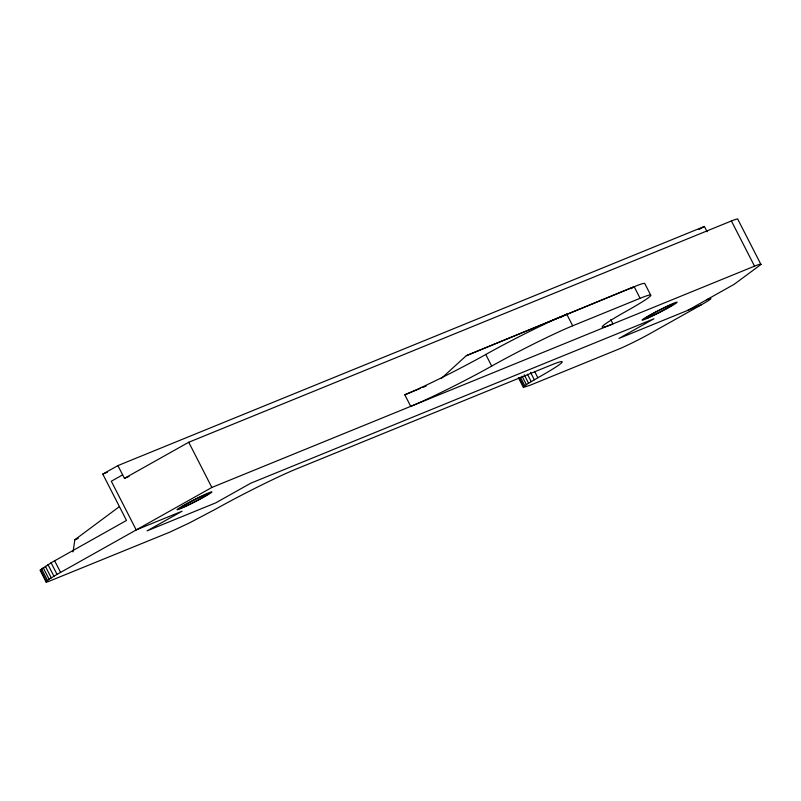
<?xml version="1.0" encoding="UTF-8"?>
<svg xmlns="http://www.w3.org/2000/svg" width="801" height="801" viewBox="0 0 801 801"><rect width="100%" height="100%" fill="white"/><g stroke="black" fill="none" stroke-linecap="round" stroke-linejoin="round"><path stroke-width="1.2" d="M73.031 551.919L74.863 539.734L119.289 506.723M706.632 299.774A26.083 1.502 -27.1 0 1 701.205 304.881L651.083 333.016A26.083 1.502 -27.1 0 1 618.692 349.126L529.711 385.411L523.403 387.404L526.377 384.6L537.851 377.742A65.191 3.755 -27.1 0 0 551.418 364.946L296.6 468.865A65.191 3.755 -27.1 0 0 215.619 509.146L189.637 522.823L169.912 532.104L48.16 581.646L46.118 582.037L40.05 570.192L51.114 562.793L126.498 520.45L102.778 474.092L117.907 465.601L704.399 226.433L707.123 231.749M117.907 465.601L124.435 478.347L188.736 442.262L731.403 220.966A39.119 2.253 -27.1 0 1 737.821 219.294L760.95 264.49A39.119 2.253 -27.1 0 0 754.532 266.152L211.854 487.459L57.041 574.387L49.101 579.233L46.118 582.037M441.191 378.573L466.282 355.694L634.172 286.708A65.191 3.755 -27.1 0 1 644.695 283.394L650.622 294.978M760.95 264.49L734.056 284.375L687.719 310.387M631.028 288.75L634.172 286.708L640.099 298.302A65.191 3.755 -27.1 0 1 626.532 311.088A65.191 3.755 -27.1 0 0 612.965 323.884L610.803 319.669M122.653 474.873L111.309 481.241L136.21 529.912L182.057 511.218L147.074 530.863L215.829 502.818L250.813 483.183L653.946 318.788L618.963 338.423L701.205 304.881M698.983 229.486L704.399 226.433M560.129 317.657L566.758 314.202L572.695 325.787L640.099 298.302M634.172 286.708L466.282 355.694M102.778 474.092L107.364 472.23M124.435 478.347L129.061 476.465M572.695 325.787A65.191 3.755 -27.1 0 0 491.704 366.077A65.191 3.755 -27.1 0 1 410.723 406.357L404.795 394.773L420.525 388.355M422.768 387.434L426.142 386.062M74.863 539.734L78.298 538.332M731.403 220.966L754.532 266.152M534.617 371.424L537.851 377.742M530.552 372.375L534.327 379.744M527.428 374.207L531.203 381.576M524.224 374.778L528.54 383.208M522.062 376.17L526.377 384.6M520.45 377.301L524.765 385.732M519.408 378.152L523.714 386.583M518.407 377.661L523.403 387.404M404.795 394.773A65.191 3.755 -27.1 0 0 485.776 354.483L491.704 366.077M188.736 442.262L211.854 487.459M54.638 560.79L60.576 572.375M51.114 562.793L57.041 574.387M47.99 564.625L53.917 576.219M45.327 566.257L51.254 577.841M43.164 567.639L49.101 579.233M41.552 568.78L47.479 580.365M40.511 569.631L46.438 581.216M485.776 354.483A65.191 3.755 -27.1 0 1 566.758 314.202M183.429 507.433A19.554 1.121 -27.1 0 0 211.694 492.265A19.554 1.121 -27.1 0 0 188.415 502.738A19.554 1.121 -27.1 0 0 183.429 507.433M648.58 317.757A19.554 1.121 -27.1 0 0 676.835 302.588A19.554 1.121 -27.1 0 0 653.566 313.051A19.554 1.121 -27.1 0 0 648.58 317.757M186.012 505.892A14.999 0.861 -27.1 0 0 207.679 494.267A14.999 0.861 -27.1 0 0 189.837 502.287A14.999 0.861 -27.1 0 0 186.012 505.892M651.163 316.205A14.999 0.861 -27.1 0 0 672.83 304.58A14.999 0.861 -27.1 0 0 654.988 312.6A14.999 0.861 -27.1 0 0 651.163 316.205"/></g></svg>
